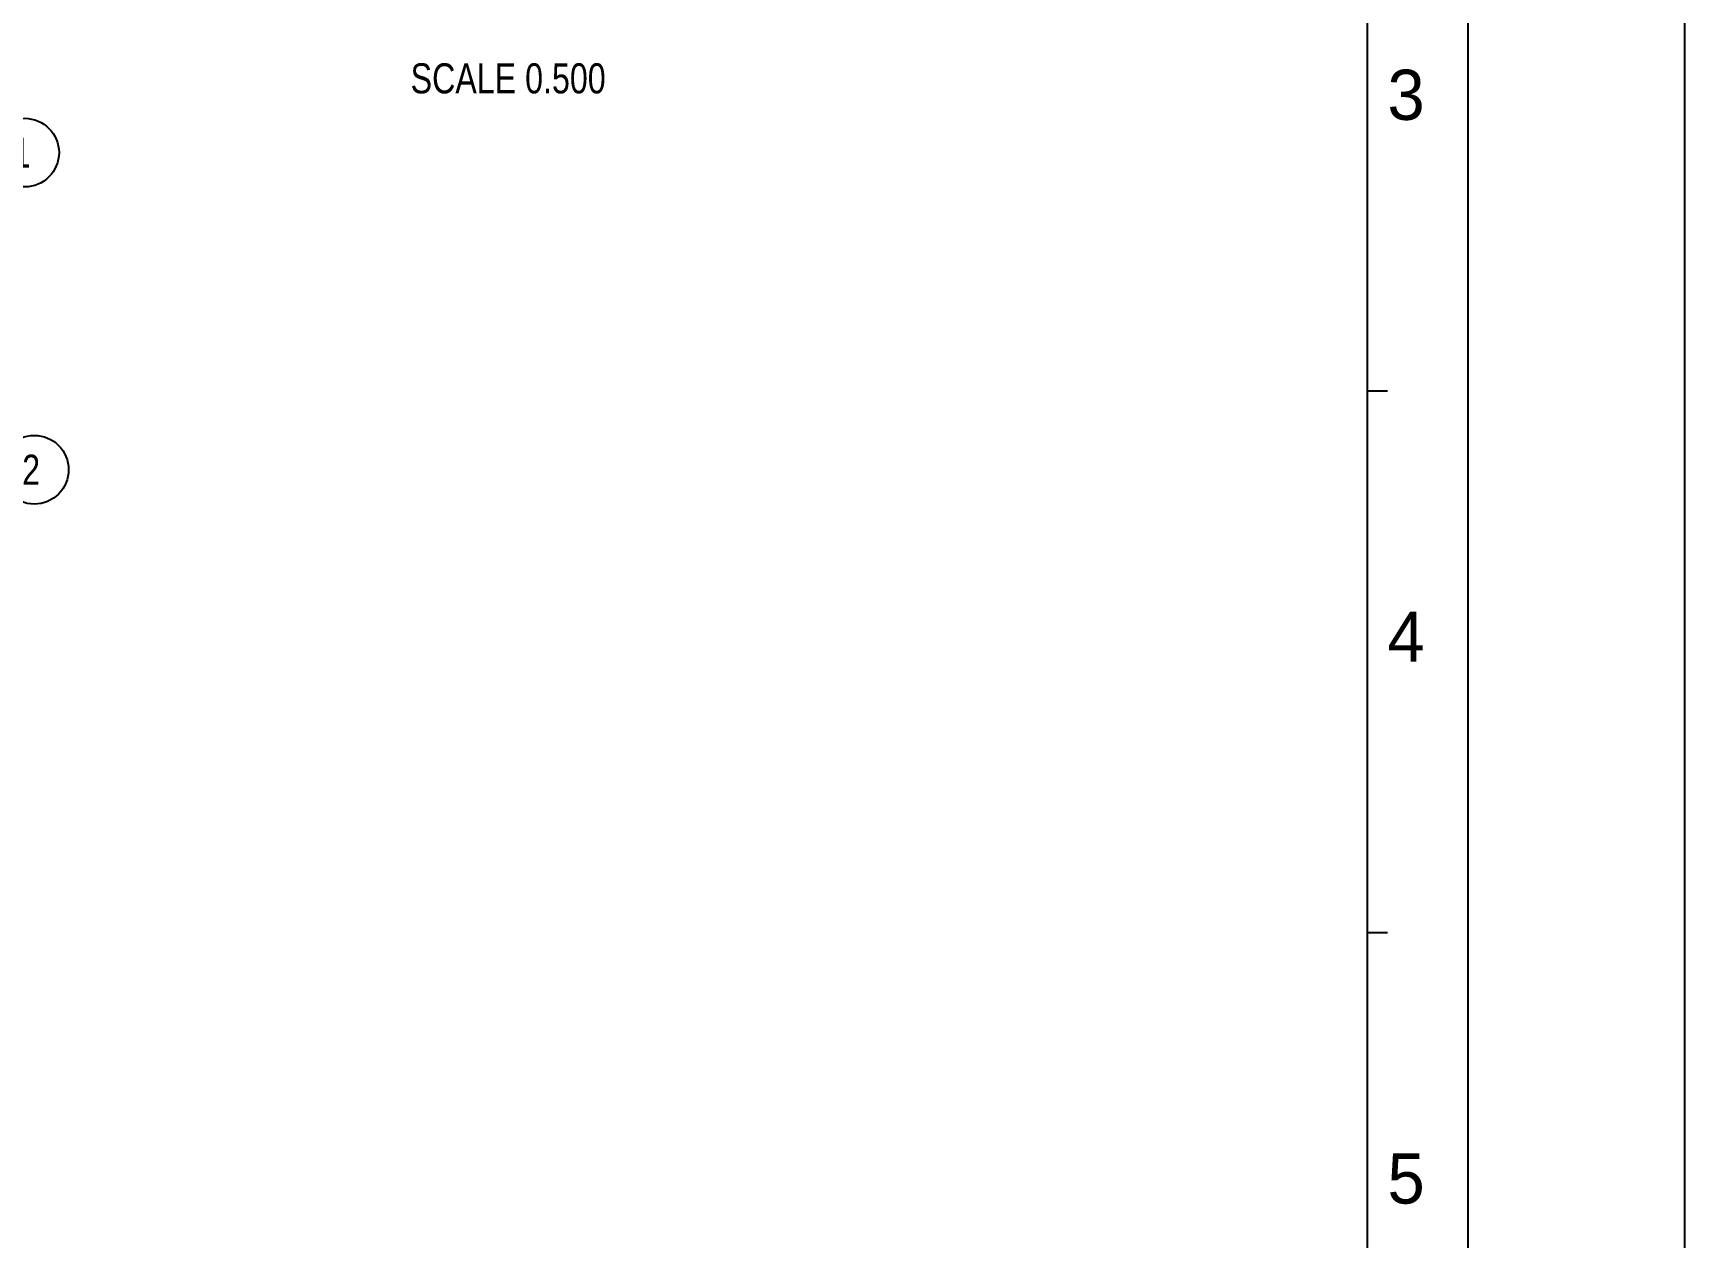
# Model space of a CAD drawing. Header units: millimetres. Extents: x 0 to 841, y 0 to 594.
# Drawn here: x 676.3 to 841, y 325 to 445 of the extents above; entities that cross this region are included whole.
import ezdxf

# ---------------------------------------------------------------- set-up
doc = ezdxf.new("R2010")
doc.units = ezdxf.units.MM
doc.header["$LTSCALE"] = 46.255
doc.layers.get('0').update_dxf_attribs({"linetype": 'CONTINUOUS'})
doc.styles.get("Standard").update_dxf_attribs({"font": 'txt', "width": 0.8})
doc.styles.add('TEXTSTYLE_2', font='txt')

# ---------------------------------------------------------------- blocks, each defined once
blk = doc.blocks.new('BALLOON_BL6', base_point=(675.5, 433.12))
at = {"color": 7, "linetype": 'CONTINUOUS'}
blk.add_circle((675.5, 433.12), 3.42, dxfattribs=at)
at = {"color": 7, "linetype": 'CONTINUOUS', "insert": (674.3, 434.62), "char_height": 3, "width": 2.4, "attachment_point": 1, "line_spacing_factor": 0.9}
blk.add_mtext('1', dxfattribs=at)
blk = doc.blocks.new('BALLOON_BL11', base_point=(676.45, 401.52))
at = {"color": 7, "linetype": 'CONTINUOUS'}
blk.add_circle((676.45, 401.52), 3.42, dxfattribs=at)
at = {"color": 7, "linetype": 'CONTINUOUS', "insert": (675.25, 403.02), "char_height": 3, "width": 2.4, "attachment_point": 1, "line_spacing_factor": 0.9}
blk.add_mtext('2', dxfattribs=at)

msp = doc.modelspace()

# ---------------------------------------------------------------- linework, layer by layer
at = {"color": 7, "linetype": 'CONTINUOUS'}
for p, q in [((841, 0), (841, 594)), ((819.342, 574.885), (819.342, 23.885)), ((809.342, 31.385), (809.342, 566.885)), ((809.342, 409.385), (811.342, 409.385)), ((809.342, 355.385), (811.342, 355.385))]:
    msp.add_line(p, q, dxfattribs=at)

# ---------------------------------------------------------------- block references
for name, p in [('BALLOON_BL6', (675.502, 433.121)), ('BALLOON_BL11', (676.452, 401.518))]:
    msp.add_blockref(name, p, dxfattribs=at)

# ---------------------------------------------------------------- texts
at = {"color": 7, "linetype": 'CONTINUOUS', "insert": (733.417, 442.024), "char_height": 3, "width": 26.4, "attachment_point": 3, "line_spacing_factor": 0.9}
msp.add_mtext('SCALE 0.500', dxfattribs=at)
at = {"color": 7, "linetype": 'CONTINUOUS', "char_height": 5, "width": 5, "attachment_point": 1, "line_spacing_factor": 0.9, "style": 'TEXTSTYLE_2'}
for s, insert in [('3', (811.342, 441.385)), ('4', (811.342, 387.385)), ('5', (811.342, 333.385))]:
    msp.add_mtext(s, dxfattribs=dict(at, insert=insert))

doc.saveas('drawing.dxf')
